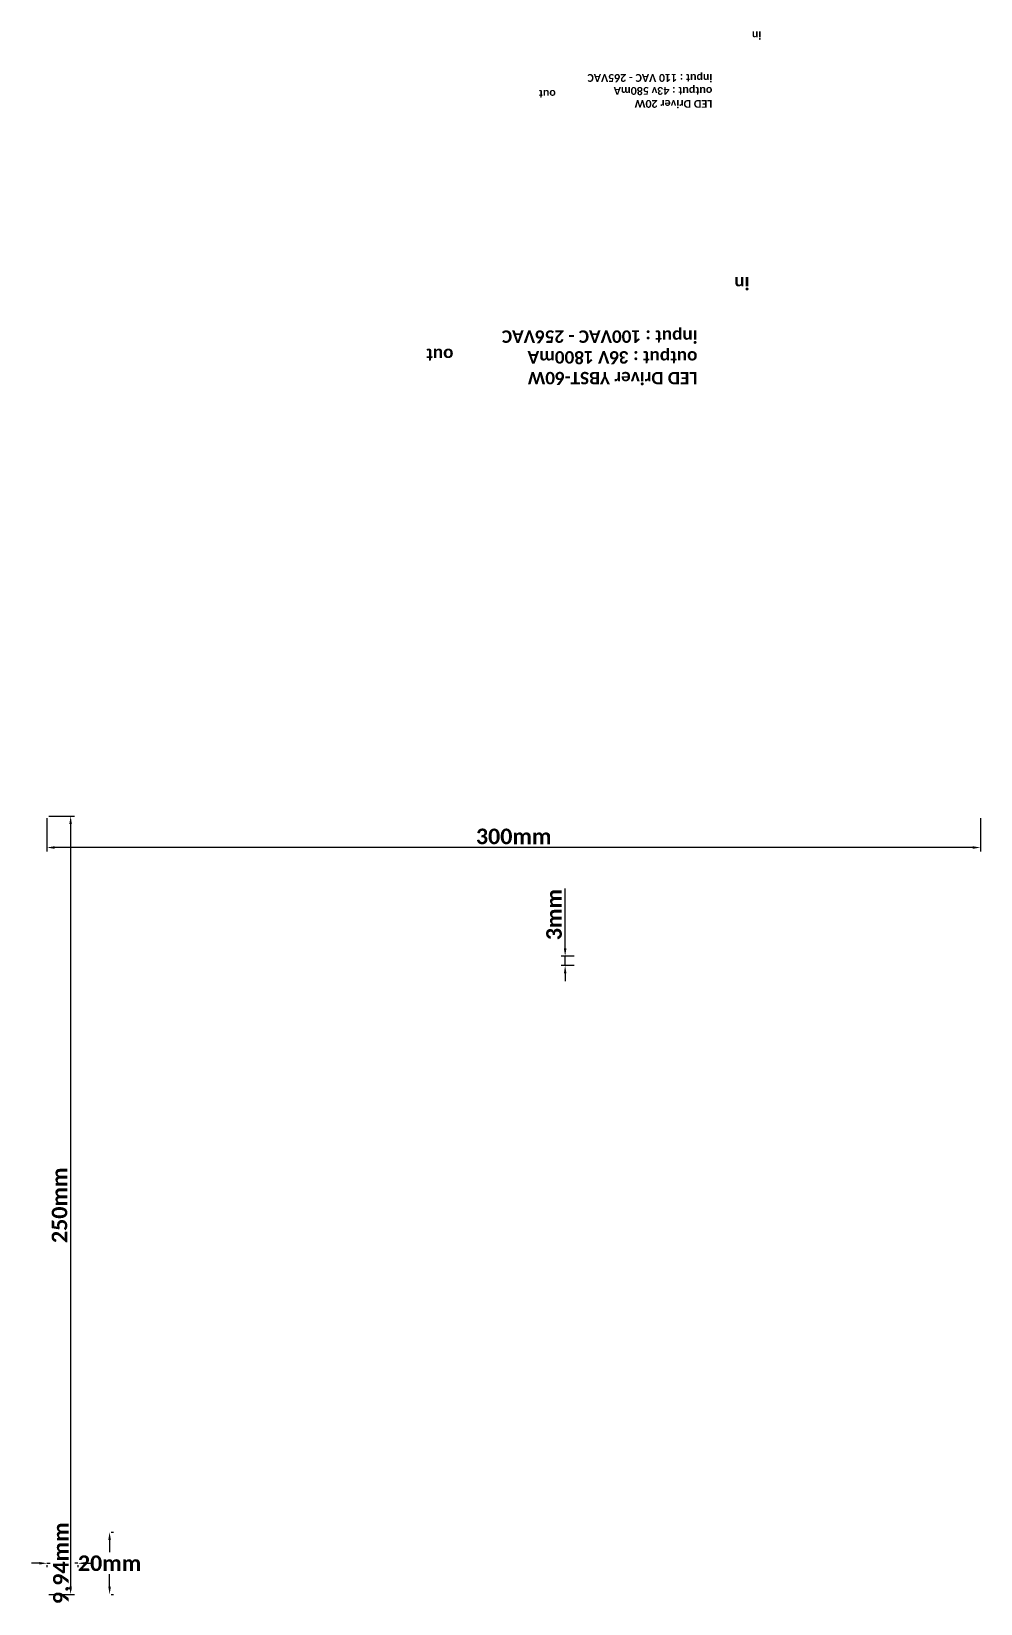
# Model space of a CAD drawing. Header units: millimetres. Extents: x 49 to 1176, y 39 to 1959.
# Drawn here: x 49 to 354, y 39 to 544 of the extents above; entities that cross this region are included whole.
import ezdxf

# ---------------------------------------------------------------- set-up
doc = ezdxf.new("R2010")
doc.units = ezdxf.units.MM
doc.layers.get('0').update_dxf_attribs({"true_color": 0xc2ced6})
doc.styles.get("Standard").update_dxf_attribs({"font": 'calibrib.ttf', "height": 4})
doc.dimstyles.new('Copy of ISO-25', dxfattribs={"dimtxt": 5, "dimasz": 2.5, "dimexe": 1.25, "dimexo": 0.625, "dimgap": 1, "dimtad": 1, "dimtih": 1, "dimtoh": 1, "dimtxsty": 'Standard', "dimcen": 2.5, "dimclrt": 1, "dimadec": 0, "dimazin": 0, "dimtfac": 1, "dimtmove": 0, "dimatfit": 3, "dimfxl": 1, "dimarcsym": 0})

# ---------------------------------------------------------------- blocks, each defined once
blk = doc.blocks.new('*D1')
at = {"color": 0, "lineweight": -2, "transparency": 16777216}
for p, q in [((54.94, 292.39), (63.21, 292.39)), ((61.96, 289.89), (61.96, 44.89)), ((54.94, 42.39), (63.21, 42.39))]:
    blk.add_line(p, q, dxfattribs=at)
at = {"color": 0, "transparency": 16777216}
for points in [[(61.54, 289.89), (62.37, 289.89), (61.96, 292.39)], [(61.54, 44.89), (62.37, 44.89), (61.96, 42.39)]]:
    blk.add_solid(points, dxfattribs=at)
at = {"layer": 'Defpoints', "color": 0, "transparency": 16777216}
for p in [(54.31, 292.39), (54.31, 42.39), (61.96, 42.39)]:
    blk.add_point(p, dxfattribs=at)
at = {"color": 1, "transparency": 16777216, "insert": (58.4, 167.39), "char_height": 5, "attachment_point": 5, "rotation": 90}
blk.add_mtext('250mm', dxfattribs=at)
blk = doc.blocks.new('*D2')
at = {"color": 0, "lineweight": -2, "transparency": 16777216}
for p, q in [((54.31, 291.77), (54.31, 281.07)), ((354.31, 291.77), (354.31, 281.07)), ((351.81, 282.32), (56.81, 282.32))]:
    blk.add_line(p, q, dxfattribs=at)
at = {"color": 0, "transparency": 16777216}
for points in [[(56.81, 282.73), (56.81, 281.9), (54.31, 282.32)], [(351.81, 282.73), (351.81, 281.9), (354.31, 282.32)]]:
    blk.add_solid(points, dxfattribs=at)
at = {"layer": 'Defpoints', "color": 0, "transparency": 16777216}
for p in [(54.31, 292.39), (354.31, 292.39), (54.31, 282.32)]:
    blk.add_point(p, dxfattribs=at)
at = {"color": 1, "transparency": 16777216, "insert": (204.31, 285.87), "char_height": 5, "attachment_point": 5}
blk.add_mtext('300mm', dxfattribs=at)
blk = doc.blocks.new('*D3')
at = {"color": 0, "lineweight": -2, "transparency": 16777216}
for p, q in [((51.87, 52.39), (49.37, 52.39)), ((54.37, 52.39), (55.34, 52.39)), ((54.37, 51.77), (54.37, 51.14)), ((64.31, 52.39), (63.34, 52.39)), ((64.31, 51.77), (64.31, 51.14)), ((66.81, 52.39), (69.31, 52.39))]:
    blk.add_line(p, q, dxfattribs=at)
at = {"color": 0, "transparency": 16777216}
for points in [[(51.87, 51.98), (51.87, 52.81), (54.37, 52.39)], [(66.81, 51.98), (66.81, 52.81), (64.31, 52.39)]]:
    blk.add_solid(points, dxfattribs=at)
at = {"layer": 'Defpoints', "color": 0, "transparency": 16777216}
for p in [(54.37, 52.39), (54.37, 52.39), (64.31, 52.39)]:
    blk.add_point(p, dxfattribs=at)
at = {"color": 1, "transparency": 16777216, "insert": (59.34, 52.39), "char_height": 5, "attachment_point": 5, "rotation": 90}
blk.add_mtext('9,94mm', dxfattribs=at)
blk = doc.blocks.new('*D4')
at = {"color": 0, "lineweight": -2, "transparency": 16777216}
for p, q in [((74.94, 62.39), (75.73, 62.39)), ((74.48, 59.89), (74.48, 55.95)), ((74.48, 44.89), (74.48, 48.84)), ((74.94, 42.39), (75.73, 42.39))]:
    blk.add_line(p, q, dxfattribs=at)
at = {"color": 0, "transparency": 16777216}
for points in [[(74.07, 59.89), (74.9, 59.89), (74.48, 62.39)], [(74.07, 44.89), (74.9, 44.89), (74.48, 42.39)]]:
    blk.add_solid(points, dxfattribs=at)
at = {"layer": 'Defpoints', "color": 0, "transparency": 16777216}
for p in [(74.31, 62.39), (74.31, 42.39), (74.48, 42.39)]:
    blk.add_point(p, dxfattribs=at)
at = {"color": 1, "transparency": 16777216, "insert": (74.48, 52.39), "char_height": 5, "attachment_point": 5}
blk.add_mtext('20mm', dxfattribs=at)
blk = doc.blocks.new('*D5')
at = {"color": 0, "lineweight": -2, "transparency": 16777216}
for p, q in [((220.84, 249.89), (220.84, 269.17)), ((223.69, 247.39), (219.59, 247.39)), ((223.69, 244.39), (219.59, 244.39)), ((220.84, 244.39), (220.84, 247.39)), ((220.84, 241.89), (220.84, 239.39))]:
    blk.add_line(p, q, dxfattribs=at)
at = {"color": 0, "transparency": 16777216}
for points in [[(220.43, 249.89), (221.26, 249.89), (220.84, 247.39)], [(220.43, 241.89), (221.26, 241.89), (220.84, 244.39)]]:
    blk.add_solid(points, dxfattribs=at)
at = {"layer": 'Defpoints', "color": 0, "transparency": 16777216}
for p in [(220.84, 247.39), (224.31, 247.39), (224.31, 244.39)]:
    blk.add_point(p, dxfattribs=at)
at = {"color": 1, "transparency": 16777216, "insert": (217.29, 260.78), "char_height": 5, "attachment_point": 5, "rotation": 90}
blk.add_mtext('3mm', dxfattribs=at)

msp = doc.modelspace()

# ---------------------------------------------------------------- texts
at = {"color": 18, "true_color": 0x000000, "attachment_point": 1, "rotation": 180}
for s, width, insert, char_height in [('in', 5.52848, (283.871, 541.982, 44), 2.5), ('LED Driver 20W^Joutput : 43v 580mA^Jinput : 110 VAC - 265VAC', 42.16351, (268.129, 519.955, 22), 2.5), ('out', 5.52848, (217.831, 523.179, 22), 2.5), ('in', 9.22987, (280.032, 461.587, 60), 4), ('LED Driver YBST-60W ^Joutput : 36V 1800mA^Jinput : 100VAC - 256VAC', 66.82013, (263.338, 431.111, 30), 4), ('out', 9.22987, (184.956, 438.569, 30), 4)]:
    msp.add_mtext_dynamic_manual_height_columns(s, width=width, gutter_width=20, heights=[0], dxfattribs=dict(at, insert=insert, char_height=char_height))

# ---------------------------------------------------------------- dimensions: what is measured, and where the dimension line sits
for base, p1, p2, picture, middle in [((61.957, 42.395, 3), (54.31, 292.395, 3), (54.31, 42.395, 3), '*D1', (58.404, 167.395, 3)), ((220.844, 247.395, 3), (224.31, 244.395, 3), (224.31, 247.395, 3), '*D5', (217.289, 260.784, 3)), ((74.483, 42.395, 3), (74.31, 62.395, 3), (74.31, 42.395, 3), '*D4', (74.483, 52.395, 3))]:
    dim = msp.add_linear_dim(base=base, p1=p1, p2=p2, angle=90, dimstyle='Copy of ISO-25', override={"dimpost": 'mm'})
    dim.commit()
    dim.dimension.update_dxf_attribs({"geometry": picture, "text_midpoint": middle})
dim = msp.add_linear_dim(base=(54.31, 282.318, 3), p1=(354.31, 292.395, 3), p2=(54.31, 292.395, 3), dimstyle='Copy of ISO-25', override={"dimpost": 'mm'})
dim.commit()
dim.dimension.update_dxf_attribs({"geometry": '*D2', "text_midpoint": (204.31, 285.872, 3)})
dim = msp.add_linear_dim(base=(54.37, 52.395, 3), p1=(64.31, 52.395, 3), p2=(54.37, 52.395, 3), angle=180, dimstyle='Copy of ISO-25', override={"dimpost": 'mm'})
dim.commit()
dim.dimension.update_dxf_attribs({"geometry": '*D3', "text_midpoint": (59.34, 52.395, 3), "dimtype": 160})

doc.saveas('drawing.dxf')
